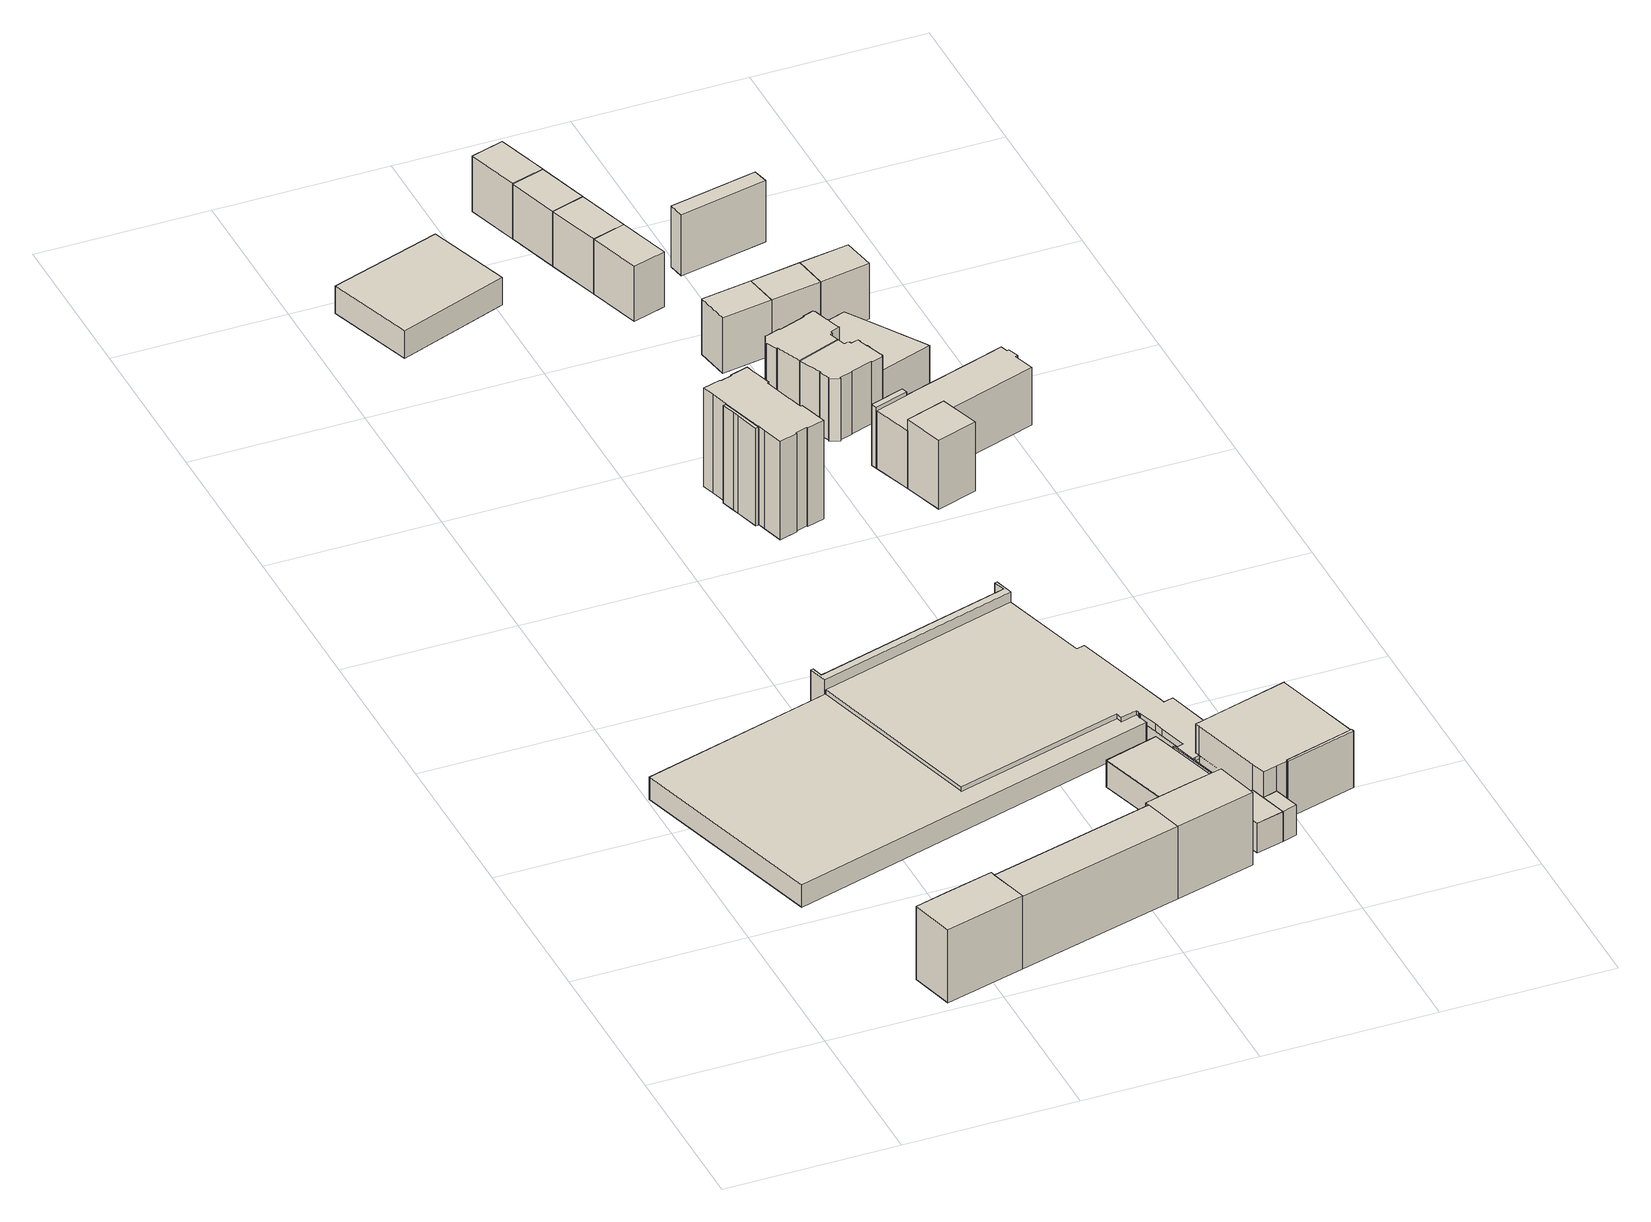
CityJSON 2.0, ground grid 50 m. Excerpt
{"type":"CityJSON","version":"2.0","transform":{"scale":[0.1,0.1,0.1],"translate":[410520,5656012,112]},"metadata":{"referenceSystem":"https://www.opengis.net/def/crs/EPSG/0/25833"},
"CityObjects":{
"building1":{"type":"Building","attributes":{"name":"Jugendgästehaus","Gemeindeschluessel":14612000,"Geometrietyp2DReferenz":"3000","function":"31001_2072","roofType":"9999"},"children":["building1-1","building1-2","building1-3","building1-4","building1-5"]},
"building1-1":{"type":"BuildingPart","attributes":{"Dachtyp_tdc":"tdcPolyFlatRoof","Dachneigung":0,"QualitaetDacherkennung":63,"Geometrietyp2DReferenz":"3000","measuredHeight":22.8,"roofType":"1000"},"parents":["building1"],"geometry":[{"type":"Solid","lod":"1","boundaries":[[[[0,1,2,3]],[[4,5,6,7]],[[3,5,4,0]],[[2,6,5,3]],[[1,7,6,2]],[[0,4,7,1]]]]}]},
"building1-2":{"type":"BuildingPart","attributes":{"Dachtyp_tdc":"tdcPolyFlatRoof","Dachneigung":0,"QualitaetDacherkennung":43,"Geometrietyp2DReferenz":"3000","measuredHeight":22.77,"roofType":"1000"},"parents":["building1"],"geometry":[{"type":"Solid","lod":"1","boundaries":[[[[8,9,10,11,12,1,0]],[[13,4,7,14,15,16,17]],[[0,4,13,8]],[[1,7,4,0]],[[12,14,7,1]],[[11,15,14,12]],[[10,16,15,11]],[[9,17,16,10]],[[8,13,17,9]]]]}]},
"building1-3":{"type":"BuildingPart","attributes":{"Dachtyp_tdc":"tdcGableRoof","Dachneigung":25.4,"QualitaetDacherkennung":9,"Geometrietyp2DReferenz":"3000","measuredHeight":7.26,"roofType":"3100"},"parents":["building1"],"geometry":[{"type":"Solid","lod":"1","boundaries":[[[[18,19,20,21,22,23]],[[24,25,26,27,28,29]],[[23,25,24,18]],[[22,26,25,23]],[[21,27,26,22]],[[20,28,27,21]],[[19,29,28,20]],[[18,24,29,19]]]]}]},
"building1-4":{"type":"BuildingPart","attributes":{"Dachtyp_tdc":"tdcPolyFlatRoof","Dachneigung":0,"QualitaetDacherkennung":43,"Geometrietyp2DReferenz":"3000","measuredHeight":22.88,"roofType":"1000"},"parents":["building1"],"geometry":[{"type":"Solid","lod":"1","boundaries":[[[[30,31,32,33,34,35,36]],[[37,25,29,38,6,5,39]],[[36,25,37,30]],[[35,29,25,36]],[[34,38,29,35]],[[33,6,38,34]],[[32,5,6,33]],[[31,39,5,32]],[[30,37,39,31]]]]}]},
"building1-5":{"type":"BuildingPart","attributes":{"Dachtyp_tdc":"tdcPolyFlatRoof","Dachneigung":0,"QualitaetDacherkennung":61,"Geometrietyp2DReferenz":"3000","measuredHeight":5.11,"roofType":"1000"},"parents":["building1"],"geometry":[{"type":"Solid","lod":"1","boundaries":[[[[40,41,42,43]],[[16,15,44,45]],[[43,15,16,40]],[[42,44,15,43]],[[41,45,44,42]],[[40,16,45,41]]]]}]},
"building2":{"type":"Building","attributes":{"name":"Schwimmsportkomplex Freiberger Platz","Gemeindeschluessel":14612000,"Geometrietyp2DReferenz":"3000","function":"31001_3221","roofType":"9999"},"children":["building2-1","building2-2","building2-3","building2-4","building2-5","building2-6","building2-7","building2-8","building2-9","building2-10","building2-11"]},
"building2-1":{"type":"BuildingPart","attributes":{"Dachtyp_tdc":"tdcPolyFlatRoof","Dachneigung":0,"QualitaetDacherkennung":31,"Geometrietyp2DReferenz":"3000","measuredHeight":7.32,"roofType":"1000"},"parents":["building2"],"geometry":[{"type":"Solid","lod":"1","boundaries":[[[[46,47,48,49]],[[50,51,52,53]],[[49,51,50,46]],[[48,52,51,49]],[[47,53,52,48]],[[46,50,53,47]]]]}]},
"building2-2":{"type":"BuildingPart","attributes":{"Dachtyp_tdc":"tdcPolyFlatRoof","Dachneigung":0,"QualitaetDacherkennung":50,"Geometrietyp2DReferenz":"3000","measuredHeight":5.7,"roofType":"1000"},"parents":["building2"],"geometry":[{"type":"Solid","lod":"1","boundaries":[[[[54,55,56,57]],[[58,59,60,61]],[[57,59,58,54]],[[56,60,59,57]],[[55,61,60,56]],[[54,58,61,55]]]]}]},
"building2-3":{"type":"BuildingPart","attributes":{"Dachtyp_tdc":"tdcPolyFlatRoof","Dachneigung":0,"QualitaetDacherkennung":53,"Geometrietyp2DReferenz":"3000","measuredHeight":8.99,"roofType":"1000"},"parents":["building2"],"geometry":[{"type":"Solid","lod":"1","boundaries":[[[[62,63,64,65,66]],[[67,68,69,52,51]],[[66,68,67,62]],[[65,69,68,66]],[[64,52,69,65]],[[63,51,52,64]],[[62,67,51,63]]]]}]},
"building2-4":{"type":"BuildingPart","attributes":{"Dachtyp_tdc":"tdcPolyFlatRoof","Dachneigung":0,"QualitaetDacherkennung":0,"Geometrietyp2DReferenz":"3000","measuredHeight":6.99,"roofType":"9999"},"parents":["building2"],"geometry":[{"type":"Solid","lod":"1","boundaries":[[[[70,71,72,73,74,75,76]],[[77,78,79,58,61,80,81]],[[76,78,77,70]],[[75,79,78,76]],[[74,58,79,75]],[[73,61,58,74]],[[72,80,61,73]],[[71,81,80,72]],[[70,77,81,71]]]]}]},
"building2-5":{"type":"BuildingPart","attributes":{"Dachtyp_tdc":"tdcPolyFlatRoof","Dachneigung":4.75,"QualitaetDacherkennung":76,"Geometrietyp2DReferenz":"3000","measuredHeight":9.86,"roofType":"2100"},"parents":["building2"],"geometry":[{"type":"Solid","lod":"1","boundaries":[[[[82,83,84,85]],[[86,87,88,89]],[[85,87,86,82]],[[84,88,87,85]],[[83,89,88,84]],[[82,86,89,83]]]]}]},
"building2-6":{"type":"BuildingPart","attributes":{"Dachtyp_tdc":"tdcPolyFlatRoof","Dachneigung":4.9,"QualitaetDacherkennung":72,"Geometrietyp2DReferenz":"3000","measuredHeight":9.87,"roofType":"2100"},"parents":["building2"],"geometry":[{"type":"Solid","lod":"1","boundaries":[[[[90,91,92,93]],[[94,95,87,96]],[[93,95,94,90]],[[92,87,95,93]],[[91,96,87,92]],[[90,94,96,91]]]]}]},
"building2-7":{"type":"BuildingPart","attributes":{"Dachtyp_tdc":"tdcPolyFlatRoof","Dachneigung":4.25,"QualitaetDacherkennung":92,"Geometrietyp2DReferenz":"3000","measuredHeight":6.43,"roofType":"2100"},"parents":["building2"],"geometry":[{"type":"Solid","lod":"1","boundaries":[[[[97,98,99,100,101]],[[102,53,80,60,103]],[[101,53,102,97]],[[100,80,53,101]],[[99,60,80,100]],[[98,103,60,99]],[[97,102,103,98]]]]}]},
"building2-8":{"type":"BuildingPart","attributes":{"Dachtyp_tdc":"tdcPolyFlatRoof","Dachneigung":3.64,"QualitaetDacherkennung":27,"Geometrietyp2DReferenz":"3000","measuredHeight":18.53,"roofType":"2100"},"parents":["building2"],"geometry":[{"type":"Solid","lod":"1","boundaries":[[[[104,105,106,107,108]],[[109,110,111,112,113]],[[108,110,109,104]],[[107,111,110,108]],[[106,112,111,107]],[[105,113,112,106]],[[104,109,113,105]]]]}]},
"building2-9":{"type":"BuildingPart","attributes":{"Dachtyp_tdc":"tdcPolyFlatRoof","Dachneigung":20.09,"QualitaetDacherkennung":58,"Geometrietyp2DReferenz":"3000","measuredHeight":12.48,"roofType":"2100"},"parents":["building2"],"geometry":[{"type":"Solid","lod":"1","boundaries":[[[[114,115,116,117,118,119,120,121]],[[79,78,122,123,124,125,126,127]],[[121,78,79,114]],[[120,122,78,121]],[[119,123,122,120]],[[118,124,123,119]],[[117,125,124,118]],[[116,126,125,117]],[[115,127,126,116]],[[114,79,127,115]]]]}]},
"building2-10":{"type":"BuildingPart","attributes":{"Dachtyp_tdc":"tdcPolyFlatRoof","Dachneigung":2.89,"QualitaetDacherkennung":87,"Geometrietyp2DReferenz":"3000","measuredHeight":8.86,"roofType":"2100"},"parents":["building2"],"geometry":[{"type":"Solid","lod":"1","boundaries":[[[[128,129,130,131,132]],[[133,134,69,68,135]],[[132,134,133,128]],[[131,69,134,132]],[[130,68,69,131]],[[129,135,68,130]],[[128,133,135,129]]]]}]},
"building2-11":{"type":"BuildingPart","attributes":{"Dachtyp_tdc":"tdcPolyFlatRoof","Dachneigung":0,"QualitaetDacherkennung":31,"Geometrietyp2DReferenz":"3000","measuredHeight":17.37,"roofType":"1000"},"parents":["building2"],"geometry":[{"type":"Solid","lod":"1","boundaries":[[[[136,137,138,139,140,141,142,143,144,145]],[[109,94,96,86,50,102,103,146,147,110]],[[145,94,109,136]],[[144,96,94,145]],[[143,86,96,144]],[[142,50,86,143]],[[141,102,50,142]],[[140,103,102,141]],[[139,146,103,140]],[[138,147,146,139]],[[137,110,147,138]],[[136,109,110,137]]]]}]},
"building3":{"type":"Building","attributes":{"Dachtyp_tdc":"tdcGableRoof","Gemeindeschluessel":14612000,"Dachneigung":10.34,"QualitaetDacherkennung":5,"Geometrietyp2DReferenz":"3000","measuredHeight":10.79,"function":"31001_9998","roofType":"3100"},"geometry":[{"type":"Solid","lod":"1","boundaries":[[[[148,149,150,151]],[[152,153,154,155]],[[151,153,152,148]],[[150,154,153,151]],[[149,155,154,150]],[[148,152,155,149]]]]}]},
"building4":{"type":"Building","attributes":{"name":"Schwimmsportkomplex Freiberger Platz","Gemeindeschluessel":14612000,"Dachneigung":90,"Dachorientierung":0,"MittlereTraufHoehe":121.2,"QualitaetDacherkennung":0,"ObjektHoehe":8.43,"BodenHoehe":112.77,"Geometrietyp2DReferenz":"3000","AbsoluteHoehe":121.2,"Dachflaeche":3533.27,"measuredHeight":8.43,"function":"31001_3221","roofType":"9999","storeysAboveGround":3},"children":["building4-1","building4-2","building4-3","building4-4","building4-5","building4-6","building4-7","building4-8","building4-9","building4-10","building4-11","building4-12","building4-13","building4-14","building4-15","building4-16","building4-17"],"geometry":[{"type":"Solid","lod":"1","boundaries":[[[[156,157,158,159,160,161,162,163,164,165,166,167,168,169,170,171,131,132,128,129,172,173,174,175,176,177,178,179,180,181,182,183,184,185,186,187,188,189,190,191,192,193,194,195,196,197,198,199,200,201,202,203,204,205,206,207,208,209,210,211,212,213,214,215,216,217,218,219,220,221,222,223,224,225,226,227,228,229,230,231,232,233,234,235,236,237]],[[238,239,240,241,242,243,244,245,246,247,248,249,250,251,252,253,254,255,256,257,258,259,260,261,262,263,264,265,266,267,268,269,270,271,272,273,274,275,276,277,278,279,280,281,282,283,284,285,286,287,288,289,290,291,146,112,113,109,94,95,88,89,86,50,292,51,67,135,133,134,69,52,293,53,294,295,296,297,298,299,300,301,302,303,304,305]],[[237,239,238,156]],[[236,240,239,237]],[[235,241,240,236]],[[234,242,241,235]],[[233,243,242,234]],[[232,244,243,233]],[[231,245,244,232]],[[230,246,245,231]],[[229,247,246,230]],[[228,248,247,229]],[[227,249,248,228]],[[226,250,249,227]],[[225,251,250,226]],[[224,252,251,225]],[[223,253,252,224]],[[222,254,253,223]],[[221,255,254,222]],[[220,256,255,221]],[[219,257,256,220]],[[218,258,257,219]],[[217,259,258,218]],[[216,260,259,217]],[[215,261,260,216]],[[214,262,261,215]],[[213,263,262,214]],[[212,264,263,213]],[[211,265,264,212]],[[210,266,265,211]],[[209,267,266,210]],[[208,268,267,209]],[[207,269,268,208]],[[206,270,269,207]],[[205,271,270,206]],[[204,272,271,205]],[[203,273,272,204]],[[202,274,273,203]],[[201,275,274,202]],[[200,276,275,201]],[[199,277,276,200]],[[198,278,277,199]],[[197,279,278,198]],[[196,280,279,197]],[[195,281,280,196]],[[194,282,281,195]],[[193,283,282,194]],[[192,284,283,193]],[[191,285,284,192]],[[190,286,285,191]],[[189,287,286,190]],[[188,288,287,189]],[[187,289,288,188]],[[186,290,289,187]],[[185,291,290,186]],[[184,146,291,185]],[[183,112,146,184]],[[182,113,112,183]],[[181,109,113,182]],[[180,94,109,181]],[[179,95,94,180]],[[178,88,95,179]],[[177,89,88,178]],[[176,86,89,177]],[[175,50,86,176]],[[174,292,50,175]],[[173,51,292,174]],[[172,67,51,173]],[[129,135,67,172]],[[128,133,135,129]],[[132,134,133,128]],[[131,69,134,132]],[[171,52,69,131]],[[170,293,52,171]],[[169,53,293,170]],[[168,294,53,169]],[[167,295,294,168]],[[166,296,295,167]],[[165,297,296,166]],[[164,298,297,165]],[[163,299,298,164]],[[162,300,299,163]],[[161,301,300,162]],[[160,302,301,161]],[[159,303,302,160]],[[158,304,303,159]],[[157,305,304,158]],[[156,238,305,157]]]]}]},
"building4-1":{"type":"BuildingPart","attributes":{"Dachneigung":90,"Dachorientierung":0,"MittlereTraufHoehe":116.27,"QualitaetDacherkennung":100,"BodenHoehe":112.77,"ObjektTeilHoehe":3.5,"Geometrietyp2DReferenz":"3000","AbsoluteHoehe":116.27,"Dachflaeche":2.27,"measuredHeight":3.5,"roofType":"1000","storeysAboveGround":1},"parents":["building4"],"geometry":[{"type":"Solid","lod":"1","boundaries":[[[[306,307,308,309]],[[256,257,258,255]],[[309,257,256,306]],[[308,258,257,309]],[[307,255,258,308]],[[306,256,255,307]]]]}]},
"building4-2":{"type":"BuildingPart","attributes":{"Dachneigung":90,"Dachorientierung":0,"MittlereTraufHoehe":117.75,"QualitaetDacherkennung":62,"BodenHoehe":112.77,"ObjektTeilHoehe":4.98,"Geometrietyp2DReferenz":"3000","AbsoluteHoehe":117.75,"Dachflaeche":23.62,"measuredHeight":4.98,"roofType":"1000","storeysAboveGround":2},"parents":["building4"],"geometry":[{"type":"Solid","lod":"1","boundaries":[[[[310,311,312,313,314]],[[301,302,287,288,300]],[[314,302,301,310]],[[313,287,302,314]],[[312,288,287,313]],[[311,300,288,312]],[[310,301,300,311]]]]}]},
"building4-3":{"type":"BuildingPart","attributes":{"Dachneigung":90,"Dachorientierung":0,"MittlereTraufHoehe":118.89,"QualitaetDacherkennung":73,"BodenHoehe":112.77,"ObjektTeilHoehe":6.12,"Geometrietyp2DReferenz":"3000","AbsoluteHoehe":118.89,"Dachflaeche":362.37,"measuredHeight":6.12,"roofType":"1000","storeysAboveGround":2},"parents":["building4"],"geometry":[{"type":"Solid","lod":"1","boundaries":[[[[315,316,317,318,319,320,321,322,323,324,325,326,327,101]],[[50,53,294,295,296,297,298,299,300,288,289,328,329,86]],[[101,53,50,315]],[[327,294,53,101]],[[326,295,294,327]],[[325,296,295,326]],[[324,297,296,325]],[[323,298,297,324]],[[322,299,298,323]],[[321,300,299,322]],[[320,288,300,321]],[[319,289,288,320]],[[318,328,289,319]],[[317,329,328,318]],[[316,86,329,317]],[[315,50,86,316]]]]}]},
"building4-4":{"type":"BuildingPart","attributes":{"Dachneigung":84.12,"Dachorientierung":0,"MittlereTraufHoehe":119.17,"QualitaetDacherkennung":100,"BodenHoehe":112.77,"ObjektTeilHoehe":6.59,"Geometrietyp2DReferenz":"3000","AbsoluteHoehe":119.36,"Dachflaeche":14.65,"measuredHeight":6.59,"roofType":"2100","storeysAboveGround":2},"parents":["building4"],"geometry":[{"type":"Solid","lod":"1","boundaries":[[[[330,331,332,333]],[[94,334,329,109]],[[333,334,94,330]],[[332,329,334,333]],[[331,109,329,332]],[[330,94,109,331]]]]}]},
"building4-5":{"type":"BuildingPart","attributes":{"Dachneigung":90,"Dachorientierung":0,"MittlereTraufHoehe":116.27,"QualitaetDacherkennung":100,"BodenHoehe":112.77,"ObjektTeilHoehe":3.5,"Geometrietyp2DReferenz":"3000","AbsoluteHoehe":116.27,"Dachflaeche":3.51,"measuredHeight":3.5,"roofType":"1000","storeysAboveGround":1},"parents":["building4"],"geometry":[{"type":"Solid","lod":"1","boundaries":[[[[335,336,337,338,339,340]],[[284,279,280,281,282,283]],[[340,279,284,335]],[[339,280,279,340]],[[338,281,280,339]],[[337,282,281,338]],[[336,283,282,337]],[[335,284,283,336]]]]}]},
"building4-6":{"type":"BuildingPart","attributes":{"Dachneigung":90,"Dachorientierung":0,"MittlereTraufHoehe":116.27,"QualitaetDacherkennung":100,"BodenHoehe":112.77,"ObjektTeilHoehe":3.5,"Geometrietyp2DReferenz":"3000","AbsoluteHoehe":116.27,"Dachflaeche":2.33,"measuredHeight":3.5,"roofType":"1000","storeysAboveGround":1},"parents":["building4"],"geometry":[{"type":"Solid","lod":"1","boundaries":[[[[341,342,343,344]],[[260,261,262,259]],[[344,261,260,341]],[[343,262,261,344]],[[342,259,262,343]],[[341,260,259,342]]]]}]},
"building4-7":{"type":"BuildingPart","attributes":{"Dachneigung":90,"Dachorientierung":0,"MittlereTraufHoehe":119.27,"QualitaetDacherkennung":99,"BodenHoehe":112.77,"ObjektTeilHoehe":6.5,"Geometrietyp2DReferenz":"3000","AbsoluteHoehe":119.27,"Dachflaeche":64.21,"measuredHeight":6.5,"roofType":"1000","storeysAboveGround":2},"parents":["building4"],"geometry":[{"type":"Solid","lod":"1","boundaries":[[[[345,346,347,348,349]],[[328,289,290,291,350]],[[349,289,328,345]],[[348,290,289,349]],[[347,291,290,348]],[[346,350,291,347]],[[345,328,350,346]]]]}]},
"building4-8":{"type":"BuildingPart","attributes":{"Dachneigung":90,"Dachorientierung":0,"MittlereTraufHoehe":118.45,"QualitaetDacherkennung":87,"BodenHoehe":112.77,"ObjektTeilHoehe":5.68,"Geometrietyp2DReferenz":"3000","AbsoluteHoehe":118.45,"Dachflaeche":69.32,"measuredHeight":5.68,"roofType":"1000","storeysAboveGround":2},"parents":["building4"],"geometry":[{"type":"Solid","lod":"1","boundaries":[[[[351,352,353,354]],[[285,286,287,355]],[[354,286,285,351]],[[353,287,286,354]],[[352,355,287,353]],[[351,285,355,352]]]]}]},
"building4-9":{"type":"BuildingPart","attributes":{"Dachneigung":52.56,"Dachorientierung":0,"MittlereTraufHoehe":119.52,"QualitaetDacherkennung":90,"BodenHoehe":112.77,"ObjektTeilHoehe":7.47,"Geometrietyp2DReferenz":"3000","AbsoluteHoehe":120.23,"Dachflaeche":23.27,"measuredHeight":7.47,"roofType":"3100","storeysAboveGround":2},"parents":["building4"],"geometry":[{"type":"Solid","lod":"1","boundaries":[[[[356,357,358,359,360,361]],[[292,51,52,293,53,50]],[[361,51,292,356]],[[360,52,51,361]],[[359,293,52,360]],[[358,53,293,359]],[[357,50,53,358]],[[356,292,50,357]]]]}]},
"building4-10":{"type":"BuildingPart","attributes":{"Dachneigung":90,"Dachorientierung":0,"MittlereTraufHoehe":121.25,"QualitaetDacherkennung":94,"BodenHoehe":112.77,"ObjektTeilHoehe":8.49,"Geometrietyp2DReferenz":"3000","AbsoluteHoehe":121.25,"Dachflaeche":452.24,"measuredHeight":8.49,"roofType":"1000","storeysAboveGround":3},"parents":["building4"],"geometry":[{"type":"Solid","lod":"1","boundaries":[[[[362,363,364,365,366,367,368]],[[133,134,69,52,51,67,135]],[[368,134,133,362]],[[367,69,134,368]],[[366,52,69,367]],[[365,51,52,366]],[[364,67,51,365]],[[363,135,67,364]],[[362,133,135,363]]]]}]},
"building4-11":{"type":"BuildingPart","attributes":{"Dachneigung":90,"Dachorientierung":0,"MittlereTraufHoehe":116.27,"QualitaetDacherkennung":100,"BodenHoehe":112.77,"ObjektTeilHoehe":3.5,"Geometrietyp2DReferenz":"3000","AbsoluteHoehe":116.27,"Dachflaeche":2.35,"measuredHeight":3.5,"roofType":"1000","storeysAboveGround":1},"parents":["building4"],"geometry":[{"type":"Solid","lod":"1","boundaries":[[[[369,370,371,372]],[[252,253,254,251]],[[372,253,252,369]],[[371,254,253,372]],[[370,251,254,371]],[[369,252,251,370]]]]}]},
"building4-12":{"type":"BuildingPart","attributes":{"Dachneigung":90,"Dachorientierung":0,"MittlereTraufHoehe":116.27,"QualitaetDacherkennung":100,"BodenHoehe":112.77,"ObjektTeilHoehe":3.5,"Geometrietyp2DReferenz":"3000","AbsoluteHoehe":116.27,"Dachflaeche":2.12,"measuredHeight":3.5,"roofType":"1000","storeysAboveGround":1},"parents":["building4"],"geometry":[{"type":"Solid","lod":"1","boundaries":[[[[373,374,375,376]],[[248,249,250,247]],[[376,249,248,373]],[[375,250,249,376]],[[374,247,250,375]],[[373,248,247,374]]]]}]},
"building4-13":{"type":"BuildingPart","attributes":{"Dachneigung":90,"Dachorientierung":0,"MittlereTraufHoehe":116.27,"QualitaetDacherkennung":100,"BodenHoehe":112.77,"ObjektTeilHoehe":3.5,"Geometrietyp2DReferenz":"3000","AbsoluteHoehe":116.27,"Dachflaeche":2.4,"measuredHeight":3.5,"roofType":"1000","storeysAboveGround":1},"parents":["building4"],"geometry":[{"type":"Solid","lod":"1","boundaries":[[[[377,378,379,380]],[[264,265,266,263]],[[380,265,264,377]],[[379,266,265,380]],[[378,263,266,379]],[[377,264,263,378]]]]}]},
"building4-14":{"type":"BuildingPart","attributes":{"Dachneigung":90,"Dachorientierung":0,"MittlereTraufHoehe":129.87,"QualitaetDacherkennung":99,"BodenHoehe":112.77,"ObjektTeilHoehe":17.1,"Geometrietyp2DReferenz":"3000","AbsoluteHoehe":129.87,"Dachflaeche":611.64,"measuredHeight":17.1,"roofType":"1000","storeysAboveGround":6},"parents":["building4"],"geometry":[{"type":"Solid","lod":"1","boundaries":[[[[381,382,383,384,385,386]],[[109,350,291,146,112,113]],[[386,350,109,381]],[[385,291,350,386]],[[384,146,291,385]],[[383,112,146,384]],[[382,113,112,383]],[[381,109,113,382]]]]}]},
"building4-15":{"type":"BuildingPart","attributes":{"Dachneigung":90,"Dachorientierung":0,"MittlereTraufHoehe":122.14,"QualitaetDacherkennung":100,"BodenHoehe":112.77,"ObjektTeilHoehe":9.38,"Geometrietyp2DReferenz":"3000","AbsoluteHoehe":122.14,"Dachflaeche":158.2,"measuredHeight":9.38,"roofType":"1000","storeysAboveGround":3},"parents":["building4"],"geometry":[{"type":"Solid","lod":"1","boundaries":[[[[84,387,388,389,82,83]],[[88,89,86,334,94,95]],[[83,89,88,84]],[[82,86,89,83]],[[389,334,86,82]],[[388,94,334,389]],[[387,95,94,388]],[[84,88,95,387]]]]}]},
"building4-16":{"type":"BuildingPart","attributes":{"Dachneigung":90,"Dachorientierung":0,"MittlereTraufHoehe":116.27,"QualitaetDacherkennung":100,"BodenHoehe":112.77,"ObjektTeilHoehe":3.5,"Geometrietyp2DReferenz":"3000","AbsoluteHoehe":116.27,"Dachflaeche":3.84,"measuredHeight":3.5,"roofType":"1000","storeysAboveGround":1},"parents":["building4"],"geometry":[{"type":"Solid","lod":"1","boundaries":[[[[390,391,392,393,394,395]],[[238,239,240,241,242,305]],[[395,239,238,390]],[[394,240,239,395]],[[393,241,240,394]],[[392,242,241,393]],[[391,305,242,392]],[[390,238,305,391]]]]}]},
"building4-17":{"type":"BuildingPart","attributes":{"Dachneigung":90,"Dachorientierung":0,"MittlereTraufHoehe":116.27,"QualitaetDacherkennung":100,"BodenHoehe":112.77,"ObjektTeilHoehe":3.5,"Geometrietyp2DReferenz":"3000","AbsoluteHoehe":116.27,"Dachflaeche":2.17,"measuredHeight":3.5,"roofType":"1000","storeysAboveGround":1},"parents":["building4"],"geometry":[{"type":"Solid","lod":"1","boundaries":[[[[396,397,398,399]],[[268,269,270,267]],[[399,269,268,396]],[[398,270,269,399]],[[397,267,270,398]],[[396,268,267,397]]]]}]},
"building5":{"type":"Building","attributes":{"Gemeindeschluessel":14612000,"Geometrietyp2DReferenz":"3000","function":"31001_9998","roofType":"9999"},"children":["building5-1","building5-2","building5-3"]},
"building5-1":{"type":"BuildingPart","attributes":{"Dachtyp_tdc":"tdcPolyFlatRoof","Dachneigung":0,"QualitaetDacherkennung":36,"Geometrietyp2DReferenz":"3000","measuredHeight":3.04,"roofType":"1000"},"parents":["building5"],"geometry":[{"type":"Solid","lod":"1","boundaries":[[[[400,401,402,403,404,405,406]],[[407,408,409,410,411,412,413]],[[406,408,407,400]],[[405,409,408,406]],[[404,410,409,405]],[[403,411,410,404]],[[402,412,411,403]],[[401,413,412,402]],[[400,407,413,401]]]]}]},
"building5-2":{"type":"BuildingPart","attributes":{"Dachtyp_tdc":"tdcFreeFormRoof","Dachneigung":17.25,"QualitaetDacherkennung":18,"Geometrietyp2DReferenz":"3000","measuredHeight":30.79,"roofType":"5000"},"parents":["building5"],"geometry":[{"type":"Solid","lod":"1","boundaries":[[[[414,415,416,417,418,419,420]],[[421,422,423,424,425,426,427]],[[420,422,421,414]],[[419,423,422,420]],[[418,424,423,419]],[[417,425,424,418]],[[416,426,425,417]],[[415,427,426,416]],[[414,421,427,415]]]]}]},
"building5-3":{"type":"BuildingPart","attributes":{"Dachtyp_tdc":"tdcCutGableRoof","Dachneigung":0.019,"QualitaetDacherkennung":43,"Geometrietyp2DReferenz":"3000","measuredHeight":33.15,"roofType":"9999"},"parents":["building5"],"geometry":[{"type":"Solid","lod":"1","boundaries":[[[[428,429,430,431,432,433,434,435,436,437,438,439,440,441,442,443,444,445,446,447,448,449,450,451,452,453,454,455,456]],[[425,424,457,458,459,460,461,462,463,464,465,466,467,468,413,412,411,469,470,471,472,473,474,475,476,477,478,479,426]],[[456,424,425,428]],[[455,457,424,456]],[[454,458,457,455]],[[453,459,458,454]],[[452,460,459,453]],[[451,461,460,452]],[[450,462,461,451]],[[449,463,462,450]],[[448,464,463,449]],[[447,465,464,448]],[[446,466,465,447]],[[445,467,466,446]],[[444,468,467,445]],[[443,413,468,444]],[[442,412,413,443]],[[441,411,412,442]],[[440,469,411,441]],[[439,470,469,440]],[[438,471,470,439]],[[437,472,471,438]],[[436,473,472,437]],[[435,474,473,436]],[[434,475,474,435]],[[433,476,475,434]],[[432,477,476,433]],[[431,478,477,432]],[[430,479,478,431]],[[429,426,479,430]],[[428,425,426,429]]]]}]},
"building6":{"type":"Building","attributes":{"Dachtyp_tdc":"tdcGableRoof","Gemeindeschluessel":14612000,"Dachneigung":35.25,"QualitaetDacherkennung":77,"Geometrietyp2DReferenz":"3000","measuredHeight":19.27,"function":"31001_9998","roofType":"3100"},"geometry":[{"type":"Solid","lod":"1","boundaries":[[[[480,481,482,483]],[[484,485,486,487]],[[483,485,484,480]],[[482,486,485,483]],[[481,487,486,482]],[[480,484,487,481]]]]}]},
"building7":{"type":"Building","attributes":{"Dachtyp_tdc":"tdcGableRoof","Gemeindeschluessel":14612000,"Dachneigung":35.42,"QualitaetDacherkennung":81,"Geometrietyp2DReferenz":"3000","measuredHeight":19.14,"function":"31001_9998","roofType":"3100"},"geometry":[{"type":"Solid","lod":"1","boundaries":[[[[488,489,490,491]],[[492,493,494,495]],[[491,493,492,488]],[[490,494,493,491]],[[489,495,494,490]],[[488,492,495,489]]]]}]},
"building8":{"type":"Building","attributes":{"Dachtyp_tdc":"tdcGableRoof","Gemeindeschluessel":14612000,"Dachneigung":35.21,"QualitaetDacherkennung":80,"Geometrietyp2DReferenz":"3000","measuredHeight":19.13,"function":"31001_9998","roofType":"3100"},"geometry":[{"type":"Solid","lod":"1","boundaries":[[[[496,497,491,490]],[[498,494,493,499]],[[490,494,498,496]],[[491,493,494,490]],[[497,499,493,491]],[[496,498,499,497]]]]}]},
"building9":{"type":"Building","attributes":{"Dachtyp_tdc":"tdcGableRoof","Gemeindeschluessel":14612000,"Dachneigung":35.21,"QualitaetDacherkennung":74,"Geometrietyp2DReferenz":"3000","measuredHeight":19.12,"function":"31001_9998","roofType":"3100"},"geometry":[{"type":"Solid","lod":"1","boundaries":[[[[500,501,497,496]],[[502,498,499,503]],[[496,498,502,500]],[[497,499,498,496]],[[501,503,499,497]],[[500,502,503,501]]]]}]},
"building10":{"type":"Building","attributes":{"Dachtyp_tdc":"tdcGableRoof","Gemeindeschluessel":14612000,"Dachneigung":35.27,"QualitaetDacherkennung":73,"Geometrietyp2DReferenz":"3000","measuredHeight":19.23,"function":"31001_9998","roofType":"3100"},"geometry":[{"type":"Solid","lod":"1","boundaries":[[[[504,505,506,507]],[[508,509,510,511]],[[507,509,508,504]],[[506,510,509,507]],[[505,511,510,506]],[[504,508,511,505]]]]}]},
"building11":{"type":"Building","attributes":{"Dachtyp_tdc":"tdcFreeFormRoof","Gemeindeschluessel":14612000,"Dachneigung":15.5,"QualitaetDacherkennung":30,"Geometrietyp2DReferenz":"3000","measuredHeight":21.69,"function":"31001_9998","roofType":"5000"},"geometry":[{"type":"Solid","lod":"1","boundaries":[[[[512,513,514,515,516,517,518,519,520,521,522,523,524,525,526,527,528,529,530,531,532,533,534,535,536,537,538,539,540]],[[541,542,543,544,545,546,547,548,549,550,551,552,553,554,555,556,557,558,559,560,561,562,563,564,565,566,567,568,569]],[[540,542,541,512]],[[539,543,542,540]],[[538,544,543,539]],[[537,545,544,538]],[[536,546,545,537]],[[535,547,546,536]],[[534,548,547,535]],[[533,549,548,534]],[[532,550,549,533]],[[531,551,550,532]],[[530,552,551,531]],[[529,553,552,530]],[[528,554,553,529]],[[527,555,554,528]],[[526,556,555,527]],[[525,557,556,526]],[[524,558,557,525]],[[523,559,558,524]],[[522,560,559,523]],[[521,561,560,522]],[[520,562,561,521]],[[519,563,562,520]],[[518,564,563,519]],[[517,565,564,518]],[[516,566,565,517]],[[515,567,566,516]],[[514,568,567,515]],[[513,569,568,514]],[[512,541,569,513]]]]}]},
"building12":{"type":"Building","attributes":{"Dachtyp_tdc":"tdcFreeFormRoof","Gemeindeschluessel":14612000,"Dachneigung":28.74,"QualitaetDacherkennung":29,"Geometrietyp2DReferenz":"3000","measuredHeight":22.75,"function":"31001_9998","roofType":"5000"},"geometry":[{"type":"Solid","lod":"1","boundaries":[[[[570,571,572,573,574,575,576,577,578,579,580,581,582,583,584,585,586,587,588,589,590,591,592,593,594,595,596,597,598,599]],[[600,601,602,603,604,605,606,607,608,609,610,611,555,612,554,613,614,615,616,617,618,619,620,621,622,623,624,625,626,627]],[[599,601,600,570]],[[598,602,601,599]],[[597,603,602,598]],[[596,604,603,597]],[[595,605,604,596]],[[594,606,605,595]],[[593,607,606,594]],[[592,608,607,593]],[[591,609,608,592]],[[590,610,609,591]],[[589,611,610,590]],[[588,555,611,589]],[[587,612,555,588]],[[586,554,612,587]],[[585,613,554,586]],[[584,614,613,585]],[[583,615,614,584]],[[582,616,615,583]],[[581,617,616,582]],[[580,618,617,581]],[[579,619,618,580]],[[578,620,619,579]],[[577,621,620,578]],[[576,622,621,577]],[[575,623,622,576]],[[574,624,623,575]],[[573,625,624,574]],[[572,626,625,573]],[[571,627,626,572]],[[570,600,627,571]]]]}]},
"building13":{"type":"Building","attributes":{"Dachtyp_tdc":"tdcGableRoof","Gemeindeschluessel":14612000,"Dachneigung":35.35,"QualitaetDacherkennung":74,"Geometrietyp2DReferenz":"3000","measuredHeight":19.24,"function":"31001_9998","roofType":"3100"},"geometry":[{"type":"Solid","lod":"1","boundaries":[[[[507,506,628,629]],[[509,630,631,510]],[[629,630,509,507]],[[628,631,630,629]],[[506,510,631,628]],[[507,509,510,506]]]]}]},
"building14":{"type":"Building","attributes":{"Gemeindeschluessel":14612000,"Geometrietyp2DReferenz":"3000","function":"31001_9998","roofType":"9999"},"children":["building14-1","building14-2","building14-3","building14-4"]},
"building14-1":{"type":"BuildingPart","attributes":{"Dachtyp_tdc":"tdcPolyFlatRoof","Dachneigung":25.29,"QualitaetDacherkennung":31,"Geometrietyp2DReferenz":"3000","measuredHeight":16.12,"roofType":"2100"},"parents":["building14"],"geometry":[{"type":"Solid","lod":"1","boundaries":[[[[632,633,634,635]],[[636,637,638,639]],[[635,637,636,632]],[[634,638,637,635]],[[633,639,638,634]],[[632,636,639,633]]]]}]},
"building14-2":{"type":"BuildingPart","attributes":{"Dachtyp_tdc":"tdcFreeFormRoof","Dachneigung":51.75,"QualitaetDacherkennung":6,"Geometrietyp2DReferenz":"3000","measuredHeight":19.68,"roofType":"5000"},"parents":["building14"],"geometry":[{"type":"Solid","lod":"1","boundaries":[[[[640,641,642,643]],[[644,645,646,647]],[[643,645,644,640]],[[642,646,645,643]],[[641,647,646,642]],[[640,644,647,641]]]]}]},
"building14-3":{"type":"BuildingPart","attributes":{"Dachtyp_tdc":"tdcGableRoof","Dachneigung":10.05,"QualitaetDacherkennung":8,"Geometrietyp2DReferenz":"3000","measuredHeight":21.13,"roofType":"3100"},"parents":["building14"],"geometry":[{"type":"Solid","lod":"1","boundaries":[[[[648,649,650,651,652,653,654,655,656,657,658,659,660]],[[661,647,639,638,662,663,664,665,666,667,668,669,644]],[[660,647,661,648]],[[659,639,647,660]],[[658,638,639,659]],[[657,662,638,658]],[[656,663,662,657]],[[655,664,663,656]],[[654,665,664,655]],[[653,666,665,654]],[[652,667,666,653]],[[651,668,667,652]],[[650,669,668,651]],[[649,644,669,650]],[[648,661,644,649]]]]}]},
"building14-4":{"type":"BuildingPart","attributes":{"Dachtyp_tdc":"tdcPolyFlatRoof","Dachneigung":0,"QualitaetDacherkennung":51,"Geometrietyp2DReferenz":"3000","measuredHeight":21.71,"roofType":"1000"},"parents":["building14"],"geometry":[{"type":"Solid","lod":"1","boundaries":[[[[670,671,672,673]],[[667,674,675,669]],[[673,674,667,670]],[[672,675,674,673]],[[671,669,675,672]],[[670,667,669,671]]]]}]},
"building15":{"type":"Building","attributes":{"Dachtyp_tdc":"tdcFreeFormRoof","Gemeindeschluessel":14612000,"Dachneigung":0.606,"QualitaetDacherkennung":24,"Geometrietyp2DReferenz":"3000","measuredHeight":21.67,"function":"31001_9998","roofType":"5000"},"geometry":[{"type":"Solid","lod":"1","boundaries":[[[[676,677,678,679,680,681,682,683,684,685,686,687,688,689,690,691,692,693,694,695,696,697,698,699,700,701,702,703,704,705,706,707]],[[708,709,710,711,712,713,714,715,716,717,718,719,720,721,722,723,724,725,726,727,728,729,730,731,732,733,734,735,736,737,738,739]],[[707,709,708,676]],[[706,710,709,707]],[[705,711,710,706]],[[704,712,711,705]],[[703,713,712,704]],[[702,714,713,703]],[[701,715,714,702]],[[700,716,715,701]],[[699,717,716,700]],[[698,718,717,699]],[[697,719,718,698]],[[696,720,719,697]],[[695,721,720,696]],[[694,722,721,695]],[[693,723,722,694]],[[692,724,723,693]],[[691,725,724,692]],[[690,726,725,691]],[[689,727,726,690]],[[688,728,727,689]],[[687,729,728,688]],[[686,730,729,687]],[[685,731,730,686]],[[684,732,731,685]],[[683,733,732,684]],[[682,734,733,683]],[[681,735,734,682]],[[680,736,735,681]],[[679,737,736,680]],[[678,738,737,679]],[[677,739,738,678]],[[676,708,739,677]]]]}]},
"building16":{"type":"Building","attributes":{"Dachtyp_tdc":"tdcFreeFormRoof","Gemeindeschluessel":14612000,"Dachneigung":62.03,"QualitaetDacherkennung":2,"Geometrietyp2DReferenz":"3000","measuredHeight":21.35,"function":"31001_2463","roofType":"5000"},"geometry":[{"type":"Solid","lod":"1","boundaries":[[[[740,741,742,743]],[[744,745,746,747]],[[743,745,744,740]],[[742,746,745,743]],[[741,747,746,742]],[[740,744,747,741]]]]}]},
"building17":{"type":"Building","attributes":{"Dachtyp_tdc":"tdcGableRoof","Gemeindeschluessel":14612000,"Dachneigung":35.29,"QualitaetDacherkennung":75,"Geometrietyp2DReferenz":"3000","measuredHeight":19.23,"function":"31001_9998","roofType":"3100"},"geometry":[{"type":"Solid","lod":"1","boundaries":[[[[629,628,748,749]],[[630,750,751,631]],[[749,750,630,629]],[[748,751,750,749]],[[628,631,751,748]],[[629,630,631,628]]]]}]}
},
"vertices":[
[1071,201,247],[1040,317,247],[553,187,247],[584,72,247],[1071,201,19],[584,72,19],[553,187,19],[1040,317,19],
[1307,264,247],[1273,392,247],[1173,366,247],[1087,343,247],[1036,329,247],[1307,264,19],[1036,329,19],[1087,343,19],[1173,366,19],[1273,392,19],
[455,175,79],[497,186,79],[484,234,79],[442,223,79],[394,210,79],[406,162,79],[455,175,19],[406,162,19],[394,210,19],[442,223,19],[484,234,19],[497,186,19],
[314,137,248],[348,9,248],[584,72,248],[553,187,248],[550,200,248],[497,186,248],[406,162,248],[314,137,19],[550,200,19],[348,9,19],
[1173,366,70],[1160,414,70],[1074,391,70],[1087,343,70],[1074,391,19],[1160,414,19],
[1331,669,81],[1313,732,81],[1286,724,81],[1304,661,81],[1331,669,8],[1304,661,8],[1286,724,8],[1313,732,8],
[1228,1224,65],[1324,890,65],[1350,898,65],[1254,1231,65],[1228,1224,8],[1254,1231,8],[1350,898,8],[1324,890,8],
[1341,531,98],[1304,661,98],[1286,724,98],[1281,723,98],[1338,530,98],[1341,531,8],[1338,530,8],[1281,723,8],
[4,1152,78],[176,559,78],[1271,875,78],[1324,890,78],[1228,1224,78],[1153,1485,78],[561,1313,78],[4,1152,8],[561,1313,8],[1153,1485,8],[1271,875,8],[176,559,8],
[1391,462,101],[1309,439,101],[1344,321,101],[1425,343,101],[1391,462,8],[1425,343,8],[1344,321,8],[1309,439,8],
[1445,431,103],[1404,419,103],[1425,343,103],[1467,355,103],[1445,431,8],[1467,355,8],[1404,419,8],
[1327,684,69],[1405,707,69],[1350,898,69],[1271,875,69],[1313,732,69],[1327,684,8],[1405,707,8],
[1476,440,186],[1478,433,186],[1685,492,186],[1684,496,186],[1683,500,186],[1476,440,8],[1683,500,8],[1684,496,8],[1685,492,8],[1478,433,8],
[1153,1485,123],[1138,1538,123],[1131,1536,123],[1141,1503,123],[562,1336,123],[553,1369,123],[546,1367,123],[561,1313,123],[546,1367,8],[553,1369,8],[562,1336,8],[1141,1503,8],[1131,1536,8],[1138,1538,8],
[1103,742,92],[1180,485,92],[1338,530,92],[1281,723,92],[1261,789,92],[1103,742,8],[1261,789,8],[1180,485,8],
[1476,440,182],[1683,500,182],[1609,762,182],[1608,765,182],[1405,707,182],[1327,684,182],[1331,669,182],[1391,462,182],[1404,419,182],[1445,431,182],[1608,765,8],[1609,762,8],
[520,3323,87],[438,3567,87],[112,3456,87],[197,3203,87],[520,3323,1],[197,3203,1],[112,3456,1],[438,3567,1],
[548,1367,92],[558,1330,92],[564,1311,92],[715,780,92],[1208,920,92],[1213,902,92],[1261,916,92],[1264,905,92],[1262,905,92],[1263,899,92],[1264,899,92],[1282,840,92],[1289,815,92],[1313,732,92],[1300,728,92],[1286,724,92],[1341,531,92],[1304,661,92],[1318,665,92],[1331,669,92],[1391,462,92],[1309,439,92],[1344,321,92],[1467,355,92],[1445,431,92],[1476,440,92],[1478,433,92],[1685,492,92],[1608,765,92],[1427,713,92],[1368,930,92],[1340,922,92],[1336,937,92],[1331,955,92],[1251,1233,92],[1227,1226,92],[1147,1500,92],[1136,1538,92],[1133,1537,92],[1135,1532,92],[1128,1530,92],[1137,1498,92],[1088,1483,92],[1079,1515,92],[1073,1513,92],[1082,1482,92],[1029,1466,92],[1020,1498,92],[1014,1496,92],[1023,1465,92],[971,1450,92],[962,1482,92],[956,1480,92],[965,1448,92],[915,1433,92],[905,1465,92],[898,1463,92],[908,1431,92],[855,1416,92],[846,1447,92],[839,1445,92],[848,1414,92],[797,1400,92],[788,1432,92],[782,1430,92],[791,1398,92],[736,1382,92],[727,1414,92],[720,1412,92],[730,1380,92],[678,1365,92],[669,1398,92],[663,1396,92],[672,1363,92],[620,1348,92],[611,1381,92],[606,1380,92],[615,1347,92],[569,1334,92],[559,1366,92],[552,1364,92],[551,1369,92],[548,1367,8],[551,1369,8],[552,1364,8],[559,1366,8],[569,1334,8],[615,1347,8],[606,1380,8],[611,1381,8],[620,1348,8],[672,1363,8],[663,1396,8],[669,1398,8],[678,1365,8],[730,1380,8],[720,1412,8],[727,1414,8],[736,1382,8],[791,1398,8],[782,1430,8],[788,1432,8],[797,1400,8],[848,1414,8],[839,1445,8],[846,1447,8],[855,1416,8],[908,1431,8],[898,1463,8],[905,1465,8],[915,1433,8],[965,1448,8],[956,1480,8],[962,1482,8],[971,1450,8],[1023,1465,8],[1014,1496,8],[1020,1498,8],[1029,1466,8],[1082,1482,8],[1073,1513,8],[1079,1515,8],[1088,1483,8],[1137,1498,8],[1128,1530,8],[1135,1532,8],[1133,1537,8],[1136,1538,8],[1147,1500,8],[1227,1226,8],[1251,1233,8],[1331,955,8],[1336,937,8],[1340,922,8],[1368,930,8],[1427,713,8],[1318,665,8],[1300,728,8],[1289,815,8],[1282,840,8],[1264,899,8],[1263,899,8],[1262,905,8],[1264,905,8],[1261,916,8],[1213,902,8],[1208,920,8],[715,780,8],[564,1311,8],[558,1330,8],
[782,1430,43],[791,1398,43],[797,1400,43],[788,1432,43],
[1213,902,57],[1261,916,57],[1336,937,57],[1331,955,57],[1208,920,57],
[1331,669,69],[1391,462,69],[1464,483,69],[1339,922,69],[1340,922,69],[1336,937,69],[1261,916,69],[1264,905,69],[1262,905,69],[1263,899,69],[1264,899,69],[1282,840,69],[1289,815,69],[1339,922,8],[1464,483,8],
[1445,431,71],[1476,440,71],[1464,483,71],[1432,474,71],[1432,474,8],
[1147,1500,43],[1136,1538,43],[1133,1537,43],[1135,1532,43],[1128,1530,43],[1137,1498,43],
[839,1445,43],[848,1414,43],[855,1416,43],[846,1447,43],
[1339,922,73],[1401,706,73],[1427,713,73],[1368,930,73],[1340,922,73],[1401,706,8],
[1227,1226,64],[1308,949,64],[1331,955,64],[1251,1233,64],[1308,949,8],
[1318,665,77],[1331,669,77],[1313,732,77],[1300,728,77],[1286,724,77],[1304,661,77],
[1103,742,93],[1180,485,93],[1341,531,93],[1304,661,93],[1286,724,93],[1281,723,93],[1261,789,93],
[720,1412,43],[730,1380,43],[736,1382,43],[727,1414,43],
[663,1396,43],[672,1363,43],[678,1365,43],[669,1398,43],
[898,1463,43],[908,1431,43],[915,1433,43],[905,1465,43],
[1476,440,179],[1478,433,179],[1685,492,179],[1608,765,179],[1427,713,179],[1401,706,179],
[1467,355,101],[1445,431,101],[1432,474,101],
[548,1367,43],[558,1330,43],[569,1334,43],[559,1366,43],[552,1364,43],[551,1369,43],
[956,1480,43],[965,1448,43],[971,1450,43],[962,1482,43],
[860,2294,35],[848,2291,35],[861,2244,35],[862,2244,35],[875,2248,35],[916,2260,35],[902,2307,35],[860,2294,5],[902,2307,5],[916,2260,5],[875,2248,5],[862,2244,5],[861,2244,5],[848,2291,5],
[711,2233,312],[732,2162,312],[740,2164,312],[703,2290,312],[702,2290,312],[695,2288,312],[707,2248,312],[711,2233,5],[707,2248,5],[695,2288,5],[702,2290,5],[703,2290,5],[740,2164,5],[732,2162,5],
[703,2290,315],[740,2164,315],[741,2165,315],[748,2141,315],[765,2081,315],[818,2097,315],[817,2100,315],[852,2110,315],[853,2107,315],[904,2122,315],[886,2182,315],[879,2205,315],[874,2203,315],[862,2244,315],[861,2244,315],[848,2291,315],[836,2332,315],[841,2333,315],[833,2359,315],[827,2381,315],[824,2388,315],[816,2416,315],[764,2400,315],[765,2397,315],[729,2387,315],[728,2390,315],[677,2375,315],[688,2339,315],[702,2290,315],[688,2339,5],[677,2375,5],[728,2390,5],[729,2387,5],[765,2397,5],[764,2400,5],[816,2416,5],[824,2388,5],[827,2381,5],[833,2359,5],[841,2333,5],[836,2332,5],[874,2203,5],[879,2205,5],[886,2182,5],[904,2122,5],[853,2107,5],[852,2110,5],[817,2100,5],[818,2097,5],[765,2081,5],[748,2141,5],[741,2165,5],
[658,3577,178],[754,3607,178],[706,3759,178],[611,3730,178],[658,3577,3],[611,3730,3],[706,3759,3],[754,3607,3],
[754,3607,177],[658,3577,177],[705,3425,177],[801,3455,177],[754,3607,4],[801,3455,4],[705,3425,4],[658,3577,4],
[753,3271,177],[849,3301,177],[753,3271,4],[849,3301,4],
[801,3118,177],[897,3148,177],[801,3118,4],[897,3148,4],
[903,2917,178],[919,2818,178],[1066,2842,178],[1050,2941,178],[903,2917,4],[1050,2941,4],[1066,2842,4],[919,2818,4],
[1139,2717,200],[1137,2724,200],[1134,2724,200],[1134,2725,200],[1132,2727,200],[1101,2716,200],[1102,2713,200],[1023,2685,200],[1022,2688,200],[979,2673,200],[977,2674,200],[964,2646,200],[967,2645,200],[982,2611,200],[984,2612,200],[1015,2539,200],[1142,2587,200],[1133,2615,200],[1139,2616,200],[1140,2619,200],[1138,2625,200],[1166,2635,200],[1163,2643,200],[1162,2643,200],[1153,2671,200],[1154,2671,200],[1152,2677,200],[1151,2677,200],[1138,2717,200],[1139,2717,2],[1138,2717,2],[1151,2677,2],[1152,2677,2],[1154,2671,2],[1153,2671,2],[1162,2643,2],[1163,2643,2],[1166,2635,2],[1138,2625,2],[1140,2619,2],[1139,2616,2],[1133,2615,2],[1142,2587,2],[1015,2539,2],[984,2612,2],[982,2611,2],[967,2645,2],[964,2646,2],[977,2674,2],[979,2673,2],[1022,2688,2],[1023,2685,2],[1102,2713,2],[1101,2716,2],[1132,2727,2],[1134,2725,2],[1134,2724,2],[1137,2724,2],
[1218,2475,199],[1221,2478,199],[1220,2479,199],[1218,2485,199],[1217,2485,199],[1203,2525,199],[1204,2525,199],[1202,2532,199],[1200,2531,199],[1191,2558,199],[1192,2558,199],[1189,2566,199],[1167,2559,199],[1165,2565,199],[1159,2567,199],[1150,2563,199],[1142,2587,199],[1140,2586,199],[1015,2539,199],[1045,2472,199],[1042,2471,199],[1055,2442,199],[1053,2439,199],[1081,2427,199],[1082,2430,199],[1119,2442,199],[1119,2444,199],[1183,2464,199],[1183,2463,199],[1218,2474,199],[1218,2475,2],[1218,2474,2],[1183,2463,2],[1183,2464,2],[1119,2444,2],[1119,2442,2],[1082,2430,2],[1081,2427,2],[1053,2439,2],[1055,2442,2],[1042,2471,2],[1045,2472,2],[1140,2586,2],[1150,2563,2],[1159,2567,2],[1165,2565,2],[1167,2559,2],[1189,2566,2],[1192,2558,2],[1191,2558,2],[1200,2531,2],[1202,2532,2],[1204,2525,2],[1203,2525,2],[1217,2485,2],[1218,2485,2],[1220,2479,2],[1221,2478,2],
[1213,2867,178],[1197,2966,178],[1197,2966,4],[1213,2867,4],
[1421,2394,161],[1426,2379,161],[1522,2411,161],[1517,2426,161],[1421,2394,4],[1517,2426,4],[1522,2411,4],[1426,2379,4],
[1117,2277,195],[1215,2310,195],[1210,2327,195],[1111,2294,195],[1117,2277,4],[1111,2294,4],[1210,2327,4],[1215,2310,4],
[1204,2306,185],[1117,2277,185],[1155,2163,185],[1241,2192,185],[1272,2202,185],[1559,2297,185],[1539,2358,185],[1546,2360,185],[1535,2392,185],[1529,2390,185],[1522,2411,185],[1426,2379,185],[1215,2310,185],[1204,2306,4],[1529,2390,4],[1535,2392,4],[1546,2360,4],[1539,2358,4],[1559,2297,4],[1272,2202,4],[1241,2192,4],[1155,2163,4],
[1272,2202,221],[1155,2163,221],[1193,2047,221],[1311,2085,221],[1311,2085,4],[1193,2047,4],
[1191,2558,150],[1200,2531,150],[1202,2532,150],[1204,2525,150],[1203,2525,150],[1217,2485,150],[1218,2485,150],[1220,2479,150],[1375,2534,150],[1273,2694,150],[1232,2757,150],[1137,2724,150],[1139,2717,150],[1138,2717,150],[1151,2677,150],[1152,2677,150],[1154,2671,150],[1153,2671,150],[1162,2643,150],[1163,2643,150],[1166,2635,150],[1138,2625,150],[1140,2619,150],[1139,2616,150],[1133,2615,150],[1142,2587,150],[1150,2563,150],[1159,2567,150],[1165,2565,150],[1167,2559,150],[1189,2566,150],[1192,2558,150],[1191,2558,1],[1192,2558,1],[1189,2566,1],[1167,2559,1],[1165,2565,1],[1159,2567,1],[1150,2563,1],[1142,2587,1],[1133,2615,1],[1139,2616,1],[1140,2619,1],[1138,2625,1],[1166,2635,1],[1163,2643,1],[1162,2643,1],[1153,2671,1],[1154,2671,1],[1152,2677,1],[1151,2677,1],[1138,2717,1],[1139,2717,1],[1137,2724,1],[1232,2757,1],[1273,2694,1],[1375,2534,1],[1220,2479,1],[1218,2485,1],[1217,2485,1],[1203,2525,1],[1204,2525,1],[1202,2532,1],[1200,2531,1],
[992,3258,195],[1250,3312,195],[1240,3358,195],[983,3304,195],[992,3258,3],[983,3304,3],[1240,3358,3],[1250,3312,3],
[1360,2892,178],[1343,2990,178],[1343,2990,4],[1360,2892,4]
]}
